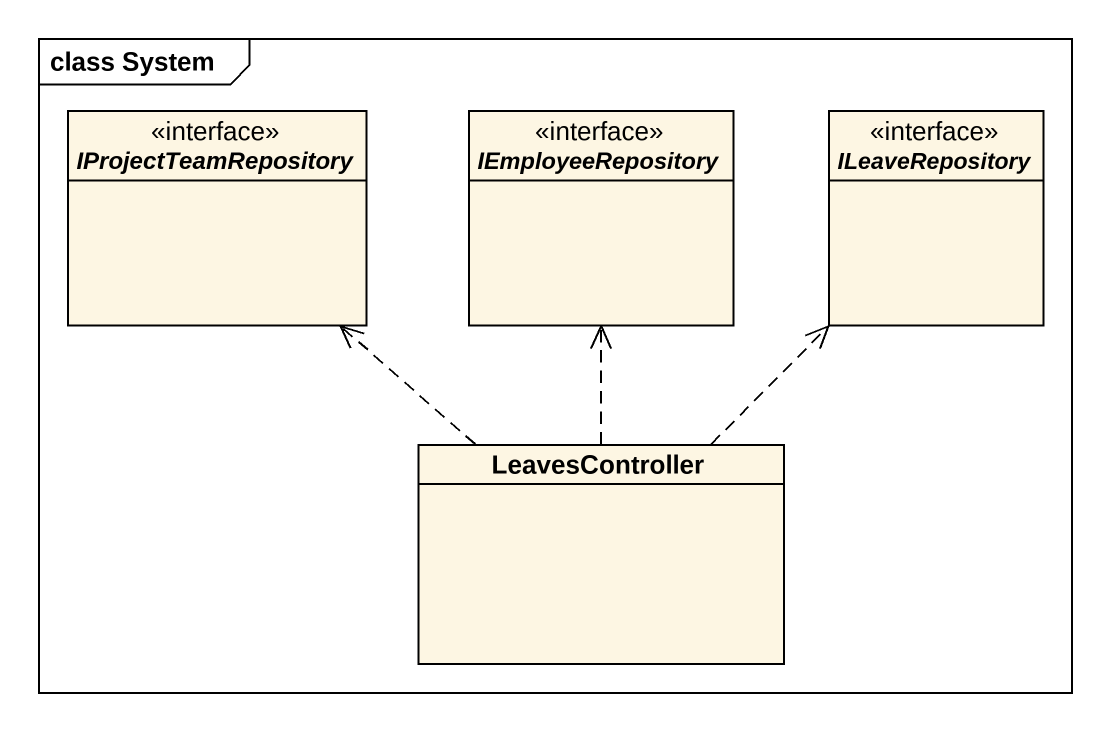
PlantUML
@startuml
mainframe class System
hide circle
hide empty members
interface IProjectTeamRepository
interface IEmployeeRepository
interface ILeaveRepository
class LeavesController
LeavesController .up.> IProjectTeamRepository
LeavesController .up.> IEmployeeRepository
LeavesController .up.> ILeaveRepository
@enduml
